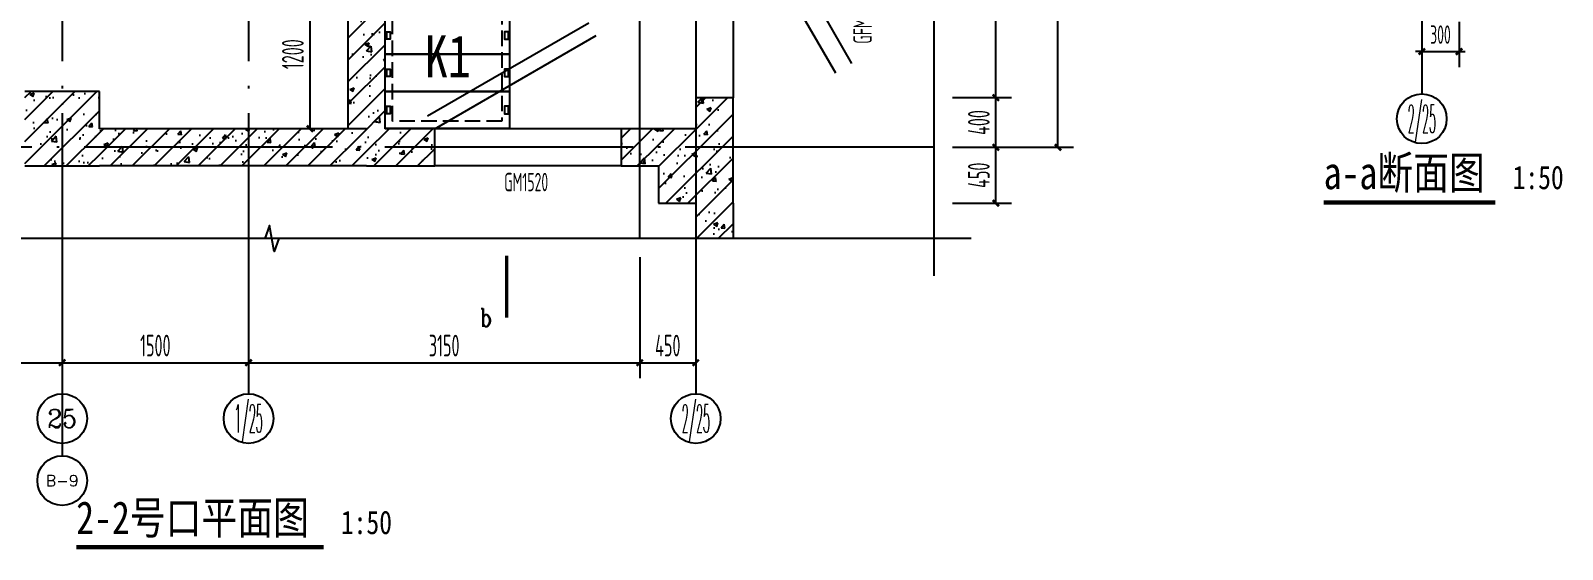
# Model space of a CAD drawing. Extents: x -473190 to 2138458, y -81875 to 2633646.
# Drawn here: x 1270524 to 1282854, y -35965 to -31787 of the extents above; entities that cross this region are included whole.
import ezdxf
from ezdxf.enums import TextEntityAlignment as Align

# ---------------------------------------------------------------- set-up
doc = ezdxf.new("R2010")
doc.units = 0
doc.header["$LTSCALE"] = 1000
doc.linetypes.add('__DASH', pattern=[0.35, 0.25, -0.1])
doc.linetypes.add('DOTE', pattern=[2.42, 2, -0.2, 0.02, -0.2])
for name, color, linetype in [('A-COLUMN', 2, 'Continuous'), ('AXIS', 3, 'Continuous'), ('AXIS_TEXT', 7, 'Continuous'), ('DIM_SYMB', 3, 'Continuous'), ('DOTE', 1, 'DOTE'), ('PUB_DIM', 3, 'Continuous'), ('PUB_HATCH', 8, 'Continuous'), ('PUB_TEXT', 7, 'Continuous'), ('RF-JSK', 9, 'Continuous'), ('RF-M', 4, 'Continuous'), ('RF-MBH', 11, 'Continuous'), ('RF-QT', 30, 'Continuous'), ('TWT_DIM', 3, 'Continuous')]:
    doc.layers.add(name, color=color, linetype=linetype)
doc.styles.add('_TCH_AXIS', font='COMPLEX', dxfattribs={"bigfont": 'GBCBIG'})
doc.styles.add('_TCH_DIM_T3', font='tssdeng.shx', dxfattribs={"width": 0.564706, "bigfont": '@@@tssdchn.shx'})
doc.styles.add('_TCH_LABEL', font='COMPLEX', dxfattribs={"bigfont": 'GBCBIG'})
doc.styles.add('_TCH_WINDOW', font='tssdeng.shx', dxfattribs={"width": 0.8, "height": 3.5, "bigfont": 'tssdchn.shx'})
doc.styles.add('COMPLEX', font='COMPLEX.shx', dxfattribs={"width": 0.65})
doc.styles.add('TYDG_01', font='', dxfattribs={"width": 0.8})
doc.styles.get('TYDG_01').set_extended_font_data('SimSun')
doc.dimstyles.new('_TCH_ARCH&&50', dxfattribs={"dimtxt": 175, "dimasz": 50, "dimexe": 125, "dimexo": 150, "dimgap": 50, "dimtad": 1, "dimdec": 0, "dimzin": 0, "dimdsep": 46, "dimtxsty": '_TCH_DIM_T3', "dimblk": 'ARCHTICK', "dimcen": 0.09, "dimclrt": 7, "dimazin": 2, "dimtfac": 1, "dimtdec": 0, "dimtix": 1, "dimtmove": 2, "dimatfit": 3, "dimfxl": 0, "dimtolj": 1, "dimtzin": 0, "dimarcsym": 0})
doc.dimstyles.new('_TWT_ARCH&&50', dxfattribs={"dimtxt": 148.75, "dimasz": 50, "dimexe": 125, "dimexo": 150, "dimgap": 63.125, "dimtad": 1, "dimdec": 0, "dimzin": 0, "dimdsep": 46, "dimtxsty": '_TCH_DIM_T3', "dimblk": 'ARCHTICK', "dimcen": 0.09, "dimclrt": 7, "dimazin": 2, "dimtfac": 1, "dimtdec": 0, "dimtix": 1, "dimtmove": 2, "dimatfit": 3, "dimfxl": 0, "dimtolj": 1, "dimtzin": 0, "dimarcsym": 0})
pattern_1 = [(45, (-477544.96, -71625.69), (-88.388348, 88.388348), []), (50, (-477544.96, -71625.7), (358.63009, -31.376067), [37.5, -412.5]), (355, (-477544.96, -71625.7), (-69.37567, 376.09607), [30, -330]), (100.4514, (-477515.08, -71628.3), (289.25469, 344.71977), [31.870095, -350.571056]), (46.1842, (-477544.96, -71525.7), (533.62052, -82.75951), [56.25, -618.75]), (96.6356, (-477500.5, -71532.6), (467.33135, 487.05894), [47.80514, -525.8565]), (351.1842, (-477544.96, -71525.7), (467.33097, 487.0593), [45, -495]), (21, (-477494.96, -71550.7), (298.453526, -201.309445), [37.5, -412.5]), (326, (-477494.96, -71550.7), (121.657666, 362.57502), [30, -330]), (71.4514, (-477470.1, -71567.47), (420.111314, 161.26525), [31.870095, -350.571056]), (37.5, (-477544.96, -71625.69), (6.079928, 166.446927), [0, -326, 0, -335, 0, -331.25]), (7.5, (-477544.96, -71625.69), (131.534769, 197.205856), [0, -191, 0, -318.5, 0, -126.25]), (327.5, (-477656.46, -71625.69), (266.911218, -11.277436), [0, -125, 0, -390, 0, -517.5]), (317.5, (-477706.46, -71625.7), (291.593085, 50.05249), [0, -162.5, 0, -259, 0, -367.5])]

# ---------------------------------------------------------------- blocks, each defined once
blk = doc.blocks.new('RFJSK1')
at = {"layer": 'RF-JSK'}
for p, q in [((220418, 104411), (220418, 104351)), ((221398, 104411), (221398, 104351)), ((220418, 104111), (220418, 104051)), ((221398, 104111), (221398, 104051)), ((220418, 103811), (220418, 103751)), ((221398, 103811), (221398, 103751)), ((220418, 103511), (220418, 103451)), ((221398, 103511), (221398, 103451))]:
    blk.add_line(p, q, dxfattribs=at)
for points in [[(220408, 104531), (221408, 104531), (221408, 103331), (220408, 103331), (220408, 104531)], [(220408, 104411), (220408, 104531), (221408, 104531), (221408, 104411)], [(220408, 104411), (220448, 104411), (220448, 104351), (220408, 104351)], [(221408, 104351), (221408, 104231), (220408, 104231), (220408, 104351)], [(221408, 104411), (221368, 104411), (221368, 104351), (221408, 104351)], [(220408, 104111), (220408, 104231), (221408, 104231), (221408, 104111)], [(220408, 104111), (220448, 104111), (220448, 104051), (220408, 104051)], [(221408, 104111), (221368, 104111), (221368, 104051), (221408, 104051)], [(221408, 104051), (221408, 103931), (220408, 103931), (220408, 104051)], [(220408, 103811), (220408, 103931), (221408, 103931), (221408, 103811)], [(220408, 103811), (220448, 103811), (220448, 103751), (220408, 103751)], [(221408, 103751), (221408, 103631), (220408, 103631), (220408, 103751)], [(221408, 103811), (221368, 103811), (221368, 103751), (221408, 103751)], [(220408, 103511), (220408, 103631), (221408, 103631), (221408, 103511)], [(220408, 103511), (220448, 103511), (220448, 103451), (220408, 103451)], [(221408, 103511), (221368, 103511), (221368, 103451), (221408, 103451)], [(221408, 103451), (221408, 103331), (220408, 103331), (220408, 103451)]]:
    blk.add_lwpolyline(points, dxfattribs=at)
at = {"layer": 'RF-JSK', "linetype": '__DASH', "ltscale": 0.5}
blk.add_lwpolyline([(220468, 104471), (221348, 104471), (221348, 103391), (220468, 103391)], close=True, dxfattribs=at)
at = {"layer": 'RF-JSK', "color": 110, "style": 'TYDG_01', "width": 0.8}
blk.add_text('K1', height=339.9, dxfattribs=at).set_placement((220727, 103744))
blk = doc.blocks.new('_ArchTick')
at = {"color": 0, "linetype": 'ByBlock', "const_width": 0.4}
blk.add_lwpolyline([(-0.5, -0.5), (0.5, 0.5)], dxfattribs=at)
blk = doc.blocks.new('*D2011')
at = {"layer": 'Defpoints', "color": 0, "transparency": 16777216}
for p in [(1272773, -31377), (1273378, -31377), (1273378, -32577)]:
    blk.add_point(p, dxfattribs=at)
at = {"layer": 'PUB_DIM', "color": 0, "lineweight": -2, "transparency": 16777216}
for p, q in [((1273228, -31377), (1272648, -31377)), ((1272773, -32577), (1272773, -31377)), ((1273228, -32577), (1272648, -32577))]:
    blk.add_line(p, q, dxfattribs=at)
at = {"layer": 'PUB_DIM', "color": 0, "lineweight": -2, "transparency": 16777216, "xscale": 50, "yscale": 50, "zscale": 50}
for p, rotation in [((1272773, -31377), 90), ((1272773, -32577), 270)]:
    blk.add_blockref('_ArchTick', p, dxfattribs=dict(at, rotation=rotation))
at = {"layer": 'PUB_DIM', "color": 7, "transparency": 16777216, "insert": (1272635, -31977), "char_height": 175, "attachment_point": 5, "rotation": 90, "style": '_TCH_DIM_T3'}
blk.add_mtext('\\A1;1200', dxfattribs=at)
blk = doc.blocks.new('*D3181')
at = {"layer": 'Defpoints', "color": 0, "transparency": 16777216}
for p in [(1281723, -31566), (1282023, -31566), (1282023, -31956)]:
    blk.add_point(p, dxfattribs=at)
at = {"layer": 'TWT_DIM', "color": 0, "lineweight": -2, "transparency": 16777216}
for p, q in [((1281723, -31716), (1281723, -32081)), ((1282023, -31716), (1282023, -32081)), ((1281723, -31956), (1281673, -31956)), ((1281723, -31956), (1282023, -31956)), ((1282023, -31956), (1282073, -31956))]:
    blk.add_line(p, q, dxfattribs=at)
at = {"layer": 'TWT_DIM', "color": 0, "lineweight": -2, "transparency": 16777216, "xscale": 50, "yscale": 50, "zscale": 50}
blk.add_blockref('_ArchTick', (1281723, -31956), dxfattribs=at)
at = {"layer": 'TWT_DIM', "color": 0, "lineweight": -2, "transparency": 16777216, "xscale": 50, "yscale": 50, "zscale": 50, "rotation": 180}
blk.add_blockref('_ArchTick', (1282023, -31956), dxfattribs=at)
at = {"layer": 'TWT_DIM', "color": 7, "transparency": 16777216, "insert": (1281873, -31819), "char_height": 148.8, "attachment_point": 5, "style": '_TCH_DIM_T3'}
blk.add_mtext('\\A1;300', dxfattribs=at)
blk = doc.blocks.new('*D3186')
at = {"layer": 'Defpoints', "color": 0, "transparency": 16777216}
for p in [(1277794, -32727), (1278294, -32727), (1277794, -33177)]:
    blk.add_point(p, dxfattribs=at)
at = {"layer": 'PUB_DIM', "color": 0, "lineweight": -2, "transparency": 16777216}
for p, q in [((1277944, -32727), (1278419, -32727)), ((1278294, -33177), (1278294, -32727)), ((1277944, -33177), (1278419, -33177))]:
    blk.add_line(p, q, dxfattribs=at)
at = {"layer": 'PUB_DIM', "color": 0, "lineweight": -2, "transparency": 16777216, "xscale": 50, "yscale": 50, "zscale": 50}
for p, rotation in [((1278294, -32727), 90), ((1278294, -33177), 270)]:
    blk.add_blockref('_ArchTick', p, dxfattribs=dict(at, rotation=rotation))
at = {"layer": 'PUB_DIM', "color": 7, "transparency": 16777216, "insert": (1278157, -32952), "char_height": 175, "attachment_point": 5, "rotation": 90, "style": '_TCH_DIM_T3'}
blk.add_mtext('\\A1;450', dxfattribs=at)
blk = doc.blocks.new('*D3187')
at = {"layer": 'Defpoints', "color": 0, "transparency": 16777216}
for p in [(1277794, -32327), (1278294, -32327), (1277794, -32727)]:
    blk.add_point(p, dxfattribs=at)
at = {"layer": 'PUB_DIM', "color": 0, "lineweight": -2, "transparency": 16777216}
for p, q in [((1277944, -32327), (1278419, -32327)), ((1278294, -32727), (1278294, -32327)), ((1277944, -32727), (1278419, -32727))]:
    blk.add_line(p, q, dxfattribs=at)
at = {"layer": 'PUB_DIM', "color": 0, "lineweight": -2, "transparency": 16777216, "xscale": 50, "yscale": 50, "zscale": 50}
for p, rotation in [((1278294, -32327), 90), ((1278294, -32727), 270)]:
    blk.add_blockref('_ArchTick', p, dxfattribs=dict(at, rotation=rotation))
at = {"layer": 'PUB_DIM', "color": 7, "transparency": 16777216, "insert": (1278157, -32527), "char_height": 175, "attachment_point": 5, "rotation": 90, "style": '_TCH_DIM_T3'}
blk.add_mtext('\\A1;400', dxfattribs=at)
blk = doc.blocks.new('*D3188')
at = {"layer": 'Defpoints', "color": 0, "transparency": 16777216}
for p in [(1277794, -30827), (1278294, -30827), (1277794, -32327)]:
    blk.add_point(p, dxfattribs=at)
at = {"layer": 'PUB_DIM', "color": 0, "lineweight": -2, "transparency": 16777216}
for p, q in [((1277944, -30827), (1278419, -30827)), ((1278294, -32327), (1278294, -30827)), ((1277944, -32327), (1278419, -32327))]:
    blk.add_line(p, q, dxfattribs=at)
at = {"layer": 'PUB_DIM', "color": 0, "lineweight": -2, "transparency": 16777216, "xscale": 50, "yscale": 50, "zscale": 50}
for p, rotation in [((1278294, -30827), 90), ((1278294, -32327), 270)]:
    blk.add_blockref('_ArchTick', p, dxfattribs=dict(at, rotation=rotation))
at = {"layer": 'PUB_DIM', "color": 7, "transparency": 16777216, "insert": (1278157, -31577), "char_height": 175, "attachment_point": 5, "rotation": 90, "style": '_TCH_DIM_T3'}
blk.add_mtext('\\A1;1500', dxfattribs=at)
blk = doc.blocks.new('*D3232')
at = {"layer": 'Defpoints', "color": 0, "transparency": 16777216}
for p in [(1277794, -29577), (1278794, -29577), (1277794, -32727)]:
    blk.add_point(p, dxfattribs=at)
at = {"layer": 'PUB_DIM', "color": 0, "lineweight": -2, "transparency": 16777216}
for p, q in [((1277944, -29577), (1278919, -29577)), ((1278794, -32727), (1278794, -29577)), ((1277944, -32727), (1278919, -32727))]:
    blk.add_line(p, q, dxfattribs=at)
at = {"layer": 'PUB_DIM', "color": 0, "lineweight": -2, "transparency": 16777216, "xscale": 50, "yscale": 50, "zscale": 50}
for p, rotation in [((1278794, -29577), 90), ((1278794, -32727), 270)]:
    blk.add_blockref('_ArchTick', p, dxfattribs=dict(at, rotation=rotation))
at = {"layer": 'PUB_DIM', "color": 7, "transparency": 16777216, "insert": (1278657, -31152), "char_height": 175, "attachment_point": 5, "rotation": 90, "style": '_TCH_DIM_T3'}
blk.add_mtext('\\A1;3150', dxfattribs=at)
blk = doc.blocks.new('*D3235')
at = {"layer": 'Defpoints', "color": 0, "transparency": 16777216}
for p in [(1267928, -33462), (1270778, -33462), (1270778, -34462)]:
    blk.add_point(p, dxfattribs=at)
at = {"layer": 'PUB_DIM', "color": 0, "lineweight": -2, "transparency": 16777216}
for p, q in [((1267928, -33612), (1267928, -34587)), ((1270778, -33612), (1270778, -34587)), ((1267928, -34462), (1270778, -34462))]:
    blk.add_line(p, q, dxfattribs=at)
at = {"layer": 'PUB_DIM', "color": 0, "lineweight": -2, "transparency": 16777216, "xscale": 50, "yscale": 50, "zscale": 50, "rotation": 180}
blk.add_blockref('_ArchTick', (1267928, -34462), dxfattribs=at)
at = {"layer": 'PUB_DIM', "color": 0, "lineweight": -2, "transparency": 16777216, "xscale": 50, "yscale": 50, "zscale": 50}
blk.add_blockref('_ArchTick', (1270778, -34462), dxfattribs=at)
at = {"layer": 'PUB_DIM', "color": 7, "transparency": 16777216, "insert": (1269353, -34324), "char_height": 175, "attachment_point": 5, "style": '_TCH_DIM_T3'}
blk.add_mtext('\\A1;2850', dxfattribs=at)
blk = doc.blocks.new('*D3236')
at = {"layer": 'Defpoints', "color": 0, "transparency": 16777216}
for p in [(1270778, -33462), (1272278, -33462), (1272278, -34462)]:
    blk.add_point(p, dxfattribs=at)
at = {"layer": 'PUB_DIM', "color": 0, "lineweight": -2, "transparency": 16777216}
for p, q in [((1270778, -33612), (1270778, -34587)), ((1272278, -33612), (1272278, -34587)), ((1270778, -34462), (1272278, -34462))]:
    blk.add_line(p, q, dxfattribs=at)
at = {"layer": 'PUB_DIM', "color": 0, "lineweight": -2, "transparency": 16777216, "xscale": 50, "yscale": 50, "zscale": 50, "rotation": 180}
blk.add_blockref('_ArchTick', (1270778, -34462), dxfattribs=at)
at = {"layer": 'PUB_DIM', "color": 0, "lineweight": -2, "transparency": 16777216, "xscale": 50, "yscale": 50, "zscale": 50}
blk.add_blockref('_ArchTick', (1272278, -34462), dxfattribs=at)
at = {"layer": 'PUB_DIM', "color": 7, "transparency": 16777216, "insert": (1271528, -34324), "char_height": 175, "attachment_point": 5, "style": '_TCH_DIM_T3'}
blk.add_mtext('\\A1;1500', dxfattribs=at)
blk = doc.blocks.new('*D3237')
at = {"layer": 'Defpoints', "color": 0, "transparency": 16777216}
for p in [(1272278, -33462), (1275428, -33462), (1275428, -34462)]:
    blk.add_point(p, dxfattribs=at)
at = {"layer": 'PUB_DIM', "color": 0, "lineweight": -2, "transparency": 16777216}
for p, q in [((1272278, -33612), (1272278, -34587)), ((1275428, -33612), (1275428, -34587)), ((1272278, -34462), (1275428, -34462))]:
    blk.add_line(p, q, dxfattribs=at)
at = {"layer": 'PUB_DIM', "color": 0, "lineweight": -2, "transparency": 16777216, "xscale": 50, "yscale": 50, "zscale": 50, "rotation": 180}
blk.add_blockref('_ArchTick', (1272278, -34462), dxfattribs=at)
at = {"layer": 'PUB_DIM', "color": 0, "lineweight": -2, "transparency": 16777216, "xscale": 50, "yscale": 50, "zscale": 50}
blk.add_blockref('_ArchTick', (1275428, -34462), dxfattribs=at)
at = {"layer": 'PUB_DIM', "color": 7, "transparency": 16777216, "insert": (1273853, -34324), "char_height": 175, "attachment_point": 5, "style": '_TCH_DIM_T3'}
blk.add_mtext('\\A1;3150', dxfattribs=at)
blk = doc.blocks.new('*D3238')
at = {"layer": 'Defpoints', "color": 0, "transparency": 16777216}
for p in [(1275428, -33462), (1275878, -33462), (1275878, -34462)]:
    blk.add_point(p, dxfattribs=at)
at = {"layer": 'PUB_DIM', "color": 0, "lineweight": -2, "transparency": 16777216}
for p, q in [((1275428, -33612), (1275428, -34587)), ((1275878, -33612), (1275878, -34587)), ((1275428, -34462), (1275878, -34462))]:
    blk.add_line(p, q, dxfattribs=at)
at = {"layer": 'PUB_DIM', "color": 0, "lineweight": -2, "transparency": 16777216, "xscale": 50, "yscale": 50, "zscale": 50, "rotation": 180}
blk.add_blockref('_ArchTick', (1275428, -34462), dxfattribs=at)
at = {"layer": 'PUB_DIM', "color": 0, "lineweight": -2, "transparency": 16777216, "xscale": 50, "yscale": 50, "zscale": 50}
blk.add_blockref('_ArchTick', (1275878, -34462), dxfattribs=at)
at = {"layer": 'PUB_DIM', "color": 7, "transparency": 16777216, "insert": (1275653, -34324), "char_height": 175, "attachment_point": 5, "style": '_TCH_DIM_T3'}
blk.add_mtext('\\A1;450', dxfattribs=at)
blk = doc.blocks.new('_AXISO')
blk.add_circle((0, 0), 0.5)
at = {"layer": 'AXIS_TEXT', "style": 'COMPLEX', "width": 1.041667}
blk.add_attdef('A', text='', height=0.56, dxfattribs=at).set_placement((-0.25, -0.28), (0.25, -0.28), align=Align.FIT)

msp = doc.modelspace()

# ---------------------------------------------------------------- hatches: boundary and pattern name
at = {"layer": 'PUB_HATCH'}
h = msp.add_hatch(dxfattribs=at)
h.set_pattern_fill('钢筋混凝土', color=256, scale=50, style=0)
h.set_pattern_definition(pattern_1)
h.paths.add_polyline_path([(1273378.3, -32577.1), (1273378.3, -30474.4), (1273078.3, -30474.4), (1273078.3, -32577.1), (1273228.3, -32677.1)])
h = msp.add_hatch(dxfattribs=at)
h.set_pattern_fill('钢筋混凝土', color=256, scale=50, style=0)
h.set_pattern_definition(pattern_1)
h.paths.add_polyline_path([(1271078.3, -32877.1), (1271078.3, -32277.1), (1270478.3, -32277.1), (1270478.3, -32877.1)])
h = msp.add_hatch(dxfattribs=at)
h.set_pattern_fill('钢筋混凝土', color=256, scale=50, style=0)
h.set_pattern_definition(pattern_1)
h.paths.add_polyline_path([(1275878.3, -32577.1), (1276178.3, -32577.1), (1276178.3, -32327.1), (1275878.3, -32327.1)])
h = msp.add_hatch(dxfattribs=at)
h.set_pattern_fill('钢筋混凝土', color=256, scale=50, style=0)
h.set_pattern_definition(pattern_1)
h.paths.add_polyline_path([(1271078.3, -32577.1), (1271078.3, -32877.1), (1273228.3, -32877.1), (1273228.3, -32677.1), (1273078.3, -32577.1)])
h = msp.add_hatch(dxfattribs=at)
h.set_pattern_fill('钢筋混凝土', color=256, scale=50, style=0)
h.set_pattern_definition(pattern_1)
h.paths.add_polyline_path([(1273228.3, -32877.1), (1273778.3, -32877.1), (1273778.3, -32577.1), (1273378.3, -32577.1), (1273228.3, -32677.1)])
h = msp.add_hatch(dxfattribs=at)
h.set_pattern_fill('钢筋混凝土', color=256, scale=50, style=0)
h.set_pattern_definition(pattern_1)
h.paths.add_polyline_path([(1275578.3, -32877.1), (1275578.3, -32577.1), (1275278.3, -32577.1), (1275278.3, -32877.1)])
h = msp.add_hatch(dxfattribs=at)
h.set_pattern_fill('钢筋混凝土', color=256, scale=50, style=0)
h.set_pattern_definition(pattern_1)
h.paths.add_polyline_path([(1276178.3, -33177.1), (1276178.3, -32577.1), (1275578.3, -32577.1), (1275578.3, -33177.1)])
h = msp.add_hatch(dxfattribs=at)
h.set_pattern_fill('钢筋混凝土', color=256, scale=50, style=0)
h.set_pattern_definition(pattern_1)
h.paths.add_polyline_path([(1276178.3, -33177.1), (1275878.3, -33177.1), (1275878.3, -33461.9), (1276178.3, -33461.9)])

# ---------------------------------------------------------------- linework, layer by layer
msp.add_lwpolyline([(1267139.5, -25192.9), (1277794.2, -25192.9), (1277794.2, -33461.9), (1267139.5, -33461.9)], close=True)
at = {"layer": 'A-COLUMN'}
for p, q in [((1271078.3, -32277.1), (1270478.3, -32277.1)), ((1271078.3, -32577.1), (1271078.3, -32277.1)), ((1275826.5, -32577.1), (1275578.3, -32577.1)), ((1275878.3, -32577.1), (1275826.5, -32577.1)), ((1276178.3, -33177.1), (1276178.3, -32577.1)), ((1270478.3, -32877.1), (1271078.3, -32877.1)), ((1275578.3, -32877.1), (1275578.3, -33177.1)), ((1275578.3, -33177.1), (1275878.3, -33177.1))]:
    msp.add_line(p, q, dxfattribs=at)
at = {"layer": 'AXIS'}
for p, q in [((1281722.8, -31565.7), (1281722.8, -32297.1)), ((1270778.3, -33461.9), (1270778.3, -35211.9)), ((1270778.3, -33461.9), (1270778.3, -34711.9)), ((1272278.3, -33461.9), (1272278.3, -34711.9)), ((1275878.3, -33461.9), (1275878.3, -34711.9))]:
    msp.add_line(p, q, dxfattribs=at)
at = {"layer": 'DIM_SYMB'}
for points in [[(1277794.2, -24892.9), (1277794.2, -29271.1), (1277899.2, -29309.4), (1277689.2, -29346.4), (1277794.2, -29383.6), (1277794.2, -33761.9)], [(1278094.2, -33461.9), (1272523.1, -33461.9), (1272484.9, -33566.9), (1272447.9, -33356.9), (1272410.6, -33461.9), (1266839.5, -33461.9)]]:
    msp.add_lwpolyline(points, dxfattribs=at)
at = {"layer": 'DIM_SYMB', "lineweight": -3, "const_width": 35}
for points in [[(1280932.8, -33172.4), (1282314.2, -33172.4)], [(1270890.7, -35948), (1272881.7, -35948)]]:
    msp.add_lwpolyline(points, dxfattribs=at)
at = {"layer": 'DIM_SYMB', "const_width": 25}
msp.add_lwpolyline([(1274355.9, -33598.5), (1274355.9, -34098.5)], dxfattribs=at)
at = {"layer": 'DOTE'}
for p, q in [((1270778.3, -25192.9), (1270778.3, -33461.9)), ((1272278.3, -25192.9), (1272278.3, -33461.9)), ((1275428.3, -33461.9), (1275428.3, -25192.9)), ((1275878.3, -25192.9), (1275878.3, -33461.9)), ((1277794.2, -32727.1), (1267139.5, -32727.1))]:
    msp.add_line(p, q, dxfattribs=at)
at = {"layer": 'RF-M'}
for p, q in [((1276383.2, -30752.1), (1277133.2, -32051.1)), ((1275878.3, -30827.1), (1275878.3, -32327.1)), ((1276178.3, -30827.1), (1276178.3, -32327.1)), ((1276253.3, -30827.1), (1277003.3, -32126.1)), ((1273718.3, -32473.2), (1275017.3, -31723.2)), ((1273778.3, -32577.1), (1275077.3, -31827.1)), ((1275278.3, -32577.1), (1273778.3, -32577.1)), ((1275278.3, -32877.1), (1273778.3, -32877.1))]:
    msp.add_line(p, q, dxfattribs=at)
at = {"layer": 'RF-QT'}
for p, q in [((1273078.3, -30474.4), (1273078.3, -32577.1)), ((1273378.3, -32577.1), (1273378.3, -30474.4)), ((1276178.3, -32327.1), (1275878.3, -32327.1)), ((1275878.3, -32327.1), (1275878.3, -32577.1)), ((1276178.3, -32577.1), (1276178.3, -32327.1)), ((1273078.3, -32577.1), (1271078.3, -32577.1)), ((1273778.3, -32577.1), (1273378.3, -32577.1)), ((1273778.3, -32877.1), (1273778.3, -32577.1)), ((1275578.3, -32577.1), (1275278.3, -32577.1)), ((1275278.3, -32577.1), (1275278.3, -32877.1)), ((1273228.3, -32877.1), (1271078.3, -32877.1)), ((1273228.3, -32877.1), (1273778.3, -32877.1)), ((1275278.3, -32877.1), (1275578.3, -32877.1)), ((1275878.3, -33177.1), (1275878.3, -33461.9)), ((1276178.3, -33177.1), (1276178.3, -33461.9))]:
    msp.add_line(p, q, dxfattribs=at)

# ---------------------------------------------------------------- block references
at = {"layer": 'AXIS'}
ref = msp.add_blockref('_AXISO', (1281722.8, -32497.1), dxfattribs=dict(at, xscale=400, yscale=400, zscale=400))
ref.add_attrib('A', '2/25', dxfattribs={"layer": 'AXIS_TEXT', "height": 226.27, "style": '_TCH_AXIS', "width": 0.276316}).set_placement((1281609.7, -32610.2), (1281836, -32610.2), align=Align.FIT)
ref = msp.add_blockref('_AXISO', (1270778.3, -34911.9), dxfattribs=dict(at, xscale=400, yscale=400, zscale=400))
ref.add_attrib('A', '25', dxfattribs={"layer": 'AXIS_TEXT', "height": 147.14, "style": '_TCH_AXIS'}).set_placement((1270659.2, -34985.5), (1270897.4, -34985.5), align=Align.FIT)
ref = msp.add_blockref('_AXISO', (1272278.3, -34911.9), dxfattribs=dict(at, xscale=400, yscale=400, zscale=400))
ref.add_attrib('A', '1/25', dxfattribs={"layer": 'AXIS_TEXT', "height": 226.27, "style": '_TCH_AXIS', "width": 0.295775}).set_placement((1272165.1, -35025.1), (1272391.4, -35025.1), align=Align.FIT)
ref = msp.add_blockref('_AXISO', (1275878.3, -34911.9), dxfattribs=dict(at, xscale=400, yscale=400, zscale=400))
ref.add_attrib('A', '2/25', dxfattribs={"layer": 'AXIS_TEXT', "height": 226.27, "style": '_TCH_AXIS', "width": 0.276316}).set_placement((1275765.1, -35025.1), (1275991.4, -35025.1), align=Align.FIT)
ref = msp.add_blockref('_AXISO', (1270778.3, -35411.9), dxfattribs=dict(at, xscale=400, yscale=400, zscale=400))
ref.add_attrib('A', 'B-9', dxfattribs={"layer": 'AXIS_TEXT', "height": 89.83, "style": '_TCH_AXIS'}).set_placement((1270645.7, -35456.8), (1270910.9, -35456.8), align=Align.FIT)
at = {"layer": 'RF-JSK', "linetype": 'ByBlock'}
msp.add_blockref('RFJSK1', (1052970.1, -135907.7), dxfattribs=at)

# ---------------------------------------------------------------- texts
at = {"layer": 'PUB_TEXT'}
for s, height, style, width, p in [('a-a断面图', 264.35, 'TYDG_01', 0.8, (1280932.8, -33064)), ('1:50', 188.82, 'TYDG_01', 0.8, (1282454.2, -33064)), ('b', 148.8, '_TCH_LABEL', 0.705882, (1274140.9, -34172.8)), ('2-2号口平面图', 264.35, 'TYDG_01', 0.8, (1270890.7, -35842.5)), ('1:50', 188.82, 'TYDG_01', 0.8, (1273021.7, -35842.5))]:
    msp.add_text(s, height=height, dxfattribs=dict(at, style=style, width=width)).set_placement(p)
at = {"layer": 'RF-MBH', "style": '_TCH_WINDOW', "width": 0.564706}
for s, rotation, p in [('GFM1520(5)', 90, (1277295.7, -31892.1)), ('GM1520', 360, (1274336, -33081.4))]:
    msp.add_text(s, height=148.75, rotation=rotation, dxfattribs=at).set_placement(p)

# ---------------------------------------------------------------- dimensions: what is measured, and where the dimension line sits
at = {"layer": 'PUB_DIM'}
for p1, p2, distance, picture, middle in [((1277794.2, -32727.1), (1277794.2, -29577.1), -1000, '*D3232', (1278656.7, -31152.1)), ((1277794.2, -32327.1), (1277794.2, -30827.1), -500, '*D3188', (1278156.7, -31577.1)), ((1273378.3, -32577.1), (1273378.3, -31377.1), 605.5, '*D2011', (1272635.3, -31977.1)), ((1277794.2, -32727.1), (1277794.2, -32327.1), -500, '*D3187', (1278156.7, -32527.1)), ((1277794.2, -33177.1), (1277794.2, -32727.1), -500, '*D3186', (1278156.7, -32952.1)), ((1267928.3, -33461.9), (1270778.3, -33461.9), -1000, '*D3235', (1269353.3, -34324.4)), ((1270778.3, -33461.9), (1272278.3, -33461.9), -1000, '*D3236', (1271528.3, -34324.4)), ((1272278.3, -33461.9), (1275428.3, -33461.9), -1000, '*D3237', (1273853.3, -34324.4)), ((1275428.3, -33461.9), (1275878.3, -33461.9), -1000, '*D3238', (1275653.3, -34324.4))]:
    dim = msp.add_aligned_dim(p1=p1, p2=p2, distance=distance, dimstyle='_TCH_ARCH&&50', dxfattribs=at)
    dim.commit()
    dim.dimension.update_dxf_attribs({"geometry": picture, "text_midpoint": middle})
at = {"layer": 'TWT_DIM'}
dim = msp.add_aligned_dim(p1=(1281722.8, -31565.7), p2=(1282022.8, -31565.7), distance=-390.3, dimstyle='_TWT_ARCH&&50', dxfattribs=at)
dim.commit()
dim.dimension.update_dxf_attribs({"geometry": '*D3181', "text_midpoint": (1281872.8, -31818.6)})

doc.saveas('drawing.dxf')
